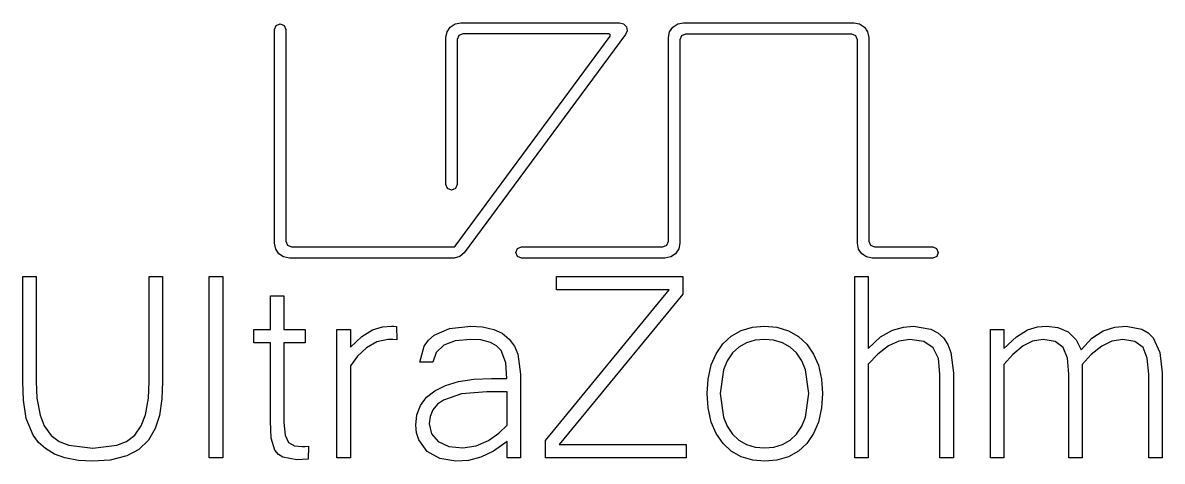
# Model space of a CAD drawing. Extents: x 43 to 147, y 20 to 60.
import ezdxf

# ---------------------------------------------------------------- set-up
doc = ezdxf.new("R2010")
doc.units = 0

msp = doc.modelspace()

# ---------------------------------------------------------------- linework, layer by layer
at = {"layer": 'Ebene 1', "color": 7}
for points in [[(82.479881, 38.540061), (67.58629, 38.540061), (67.064267, 38.64631), (66.638131, 38.934312), (66.350902, 39.36097), (66.2456, 39.883185), (66.2456, 59.222221), (66.39526, 59.583532), (66.756571, 59.733192), (66.756571, 59.733192), (67.11631, 59.582674), (67.265108, 59.222221), (67.265108, 40.082707), (67.414914, 39.722253), (67.776079, 39.574169), (82.479881, 39.574169), (82.586936, 39.630139), (96.592411, 58.60906), (96.604519, 58.750307), (96.482919, 58.823182), (83.277966, 58.823182), (82.916652, 58.673523), (82.766991, 58.312211), (82.766991, 45.202155), (82.618909, 44.840993), (82.258461, 44.691184), (82.258461, 44.691184), (81.897147, 44.840843), (81.747486, 45.202155), (81.747486, 58.492267), (81.852844, 59.014123), (82.140164, 59.440276), (82.566316, 59.727598), (83.088172, 59.832957), (97.444028, 59.832957), (97.809317, 59.748014), (98.067404, 59.475906), (98.132922, 59.106639), (97.984202, 58.762352), (83.402062, 39.026705), (82.995749, 38.679582), (82.479881, 38.540066), (82.479881, 38.540061)], [(125.76399, 38.540061), (120.3039, 38.540061), (119.781877, 38.64631), (119.355741, 38.934312), (119.068512, 39.36097), (118.96321, 39.883185), (118.96321, 58.304906), (118.814411, 58.66536), (118.45467, 58.815877), (103.40293, 58.815877), (103.043189, 58.66536), (102.89439, 58.304906), (102.89439, 39.895351), (102.796124, 39.378747), (102.507039, 38.939468), (102.07145, 38.644852), (101.55613, 38.540061), (88.570168, 38.540061), (88.208854, 38.68972), (88.059193, 39.051032), (88.059193, 39.051032), (88.208854, 39.412344), (88.570168, 39.562003), (101.36391, 39.562003), (101.725067, 39.710091), (101.87487, 40.070541), (101.87487, 58.492262), (101.976925, 59.005324), (102.267553, 59.440276), (102.702507, 59.730901), (103.21557, 59.832952), (118.64202, 59.832952), (119.155083, 59.730901), (119.590037, 59.440276), (119.880665, 59.005324), (119.98272, 58.492262), (119.98272, 40.080274), (120.132526, 39.719821), (120.49369, 39.571736), (125.76399, 39.571736), (126.123724, 39.421216), (126.27252, 39.060765), (126.27252, 39.060765), (126.127201, 38.694014), (125.76399, 38.540061), (125.76399, 38.540061)]]:
    msp.add_lwpolyline(points, dxfattribs=at)
at = {"layer": 'Ebene 1', "color": 255}
for points in [[(49.7972, 20.169437), (48.521165, 20.233807), (47.266676, 20.47602), (46.355402, 20.812828), (45.519643, 21.308173), (44.906346, 21.866779), (44.417405, 22.536936), (43.79694, 24.035784), (43.531722, 25.685491), (43.478192, 27.349796), (43.478192, 36.885489), (44.694789, 36.885489), (44.694789, 27.396027), (44.760798, 25.858767), (45.035437, 24.3448), (45.417973, 23.363129), (46.033047, 22.507738), (46.772886, 21.94735), (47.636523, 21.607456), (49.804499, 21.364136), (51.994375, 21.607456), (52.861151, 21.94634), (53.59785, 22.515037), (54.19766, 23.373611), (54.571129, 24.3521), (54.838919, 25.862939), (54.902043, 27.396027), (54.902043, 36.885489), (56.118641, 36.885489), (56.118641, 27.347363), (56.055252, 25.826311), (55.831524, 24.320468), (55.460366, 23.13507), (54.833914, 22.062463), (53.95978, 21.225749), (52.892224, 20.656076), (51.367382, 20.268573), (49.7972, 20.169437), (49.7972, 20.169437)], [(61.559266, 20.46872), (60.342668, 20.46872), (60.342668, 36.885489), (61.559266, 36.885489), (61.559266, 20.46872)], [(103.47835, 20.46872), (90.747877, 20.46872), (90.747877, 22.057597), (101.9211, 35.68349), (91.730882, 35.68349), (91.730882, 36.885489), (103.1669, 36.885489), (103.1669, 35.27958), (91.974208, 21.668286), (103.47835, 21.668286), (103.47835, 20.46872)], [(119.93405, 30.362093), (121.05819, 31.413233), (122.13366, 32.026398), (123.13127, 32.311081), (124.02912, 32.386511), (125.609939, 32.122357), (126.230975, 31.792165), (126.739095, 31.329896), (127.1343, 30.73555), (127.416589, 30.009127), (127.64242, 28.16005), (127.64242, 20.46872), (126.42582, 20.46872), (126.42582, 28.055423), (126.28226, 29.456944), (125.81509, 30.430222), (124.96834, 30.999589), (123.69091, 31.186945), (122.691992, 31.034699), (121.77841, 30.602978), (120.794521, 29.843291), (119.92675, 28.953272), (119.92675, 20.46872), (118.71015, 20.46872), (118.71015, 36.88549), (119.92675, 36.88549), (119.93405, 30.362093)], [(69.29926, 20.364093), (68.785855, 20.317863), (68.272451, 20.303263), (67.009623, 20.52225), (66.591018, 20.788269), (66.279665, 21.174347), (65.953616, 22.259552), (65.878186, 23.782732), (65.878186, 30.887663), (64.381771, 30.887663), (64.381771, 32.087227), (65.878186, 32.087227), (65.878186, 35.133588), (67.094784, 35.133588), (67.094784, 32.089661), (69.014574, 32.089661), (69.014574, 30.890095), (67.094784, 30.890095), (67.094784, 23.680538), (67.201844, 22.53207), (67.51816, 21.872674), (68.038863, 21.573391), (68.742057, 21.505261), (69.029174, 21.505261), (69.301691, 21.519861), (69.29926, 20.364093)], [(77.297171, 31.157747), (76.934624, 31.186947), (76.494218, 31.186947), (75.494174, 30.977692), (74.571993, 30.430224), (73.756873, 29.6662), (73.10721, 28.79025), (73.10721, 20.46872), (71.890612, 20.46872), (71.890612, 32.087227), (73.10721, 32.087227), (73.10721, 30.483752), (74.126719, 31.45703), (75.099997, 32.04343), (76.014879, 32.320814), (76.815403, 32.386514), (77.041688, 32.386514), (77.285004, 32.364614), (77.297171, 31.157747)], [(87.273274, 21.967569), (86.056674, 21.077019), (84.900907, 20.522251), (83.774338, 20.244866), (82.640468, 20.169436), (81.204884, 20.40059), (80.056419, 21.059986), (79.292397, 22.096527), (79.078703, 22.751473), (79.012571, 23.437217), (79.113043, 24.36627), (79.448304, 25.221706), (79.994551, 25.960478), (80.727981, 26.539541), (81.693046, 27.024963), (82.87284, 27.371694), (84.267365, 27.579732), (85.876619, 27.649078), (87.265973, 27.649078), (87.17594, 29.0579), (86.752569, 30.174736), (86.319578, 30.616154), (85.779294, 30.916861), (84.907764, 31.136625), (84.010362, 31.186945), (82.570513, 31.059811), (81.54066, 30.678408), (80.874032, 30.019248), (80.567385, 29.133329), (79.37269, 29.133329), (79.788767, 30.571347), (80.171993, 31.131591), (80.672012, 31.58599), (82.061977, 32.187597), (83.998195, 32.386511), (85.04967, 32.323667), (86.076142, 32.087227), (86.823513, 31.739733), (87.467924, 31.225876), (87.938947, 30.589973), (88.246549, 29.860854), (88.489866, 28.055423), (88.489866, 20.46872), (87.273274, 20.46872), (87.273274, 21.967569)], [(110.55895, 32.386511), (111.662876, 32.288583), (112.72449, 31.970434), (113.617513, 31.465937), (114.37176, 30.770869), (114.995788, 29.866906), (115.42534, 28.855944), (115.701813, 27.578681), (115.793971, 26.281623), (115.701813, 24.984566), (115.42534, 23.707303), (114.997723, 22.691116), (114.37664, 21.780212), (113.620663, 21.085704), (112.72693, 20.580647), (111.670226, 20.275248), (110.5845, 20.173448), (109.498774, 20.275248), (108.44207, 20.580647), (107.552142, 21.080573), (106.8021, 21.772913), (106.176929, 22.683758), (105.74366, 23.700004), (105.463511, 24.984359), (105.370127, 26.288923), (105.463511, 27.593488), (105.74366, 28.877843), (106.171866, 29.887602), (106.7948, 30.790334), (107.549887, 31.481175), (108.44207, 31.982601), (109.480218, 32.290904), (110.55895, 32.386511), (110.55895, 32.386511)], [(146.52158, 20.46872), (145.30498, 20.46872), (145.30498, 28.055423), (145.174802, 29.48675), (144.78427, 30.45212), (144.059184, 30.999589), (142.94721, 31.182079), (141.962123, 31.024815), (141.06392, 30.590813), (140.108538, 29.826487), (139.28769, 28.919207), (139.28769, 20.463854), (138.07109, 20.463854), (138.07109, 28.055423), (137.95916, 29.478842), (137.57228, 30.45212), (136.84232, 31.006888), (135.74739, 31.186945), (134.79414, 31.031516), (133.93223, 30.595679), (133.003933, 29.821863), (132.19492, 28.924074), (132.19492, 20.46872), (130.97833, 20.46872), (130.97833, 32.087227), (132.19492, 32.087227), (132.19492, 30.362093), (133.33609, 31.435131), (134.34831, 32.04343), (135.25588, 32.320814), (136.0783, 32.386514), (137.09049, 32.269727), (138.02486, 31.863377), (138.746126, 31.160952), (139.19036, 30.257468), (140.14904, 31.301308), (141.17828, 31.953405), (142.22942, 32.289186), (143.25623, 32.386516), (144.679344, 32.122362), (145.238293, 31.79217), (145.695505, 31.329901), (146.304714, 30.009132), (146.50697, 28.160055), (146.52158, 20.46872)], [(110.55895, 21.369003), (111.386964, 21.441052), (112.18433, 21.675585), (112.871594, 22.064447), (113.44716, 22.605066), (113.936341, 23.336103), (114.26958, 24.150145), (114.566429, 26.29379), (114.26958, 28.437434), (113.937267, 29.243921), (113.44716, 29.965482), (112.869312, 30.496862), (112.18433, 30.880363), (111.378783, 31.110256), (110.551655, 31.186887), (109.724527, 31.110256), (108.91898, 30.880363), (108.233998, 30.496862), (107.65615, 29.965482), (107.168254, 29.244312), (106.84103, 28.437434), (106.553929, 26.29379), (106.84103, 24.150145), (107.169336, 23.335795), (107.65615, 22.605066), (108.231716, 22.064447), (108.91898, 21.675585), (109.723651, 21.440376), (110.55895, 21.369003), (110.55895, 21.369003)], [(87.273274, 26.449514), (85.445946, 26.449514), (83.148402, 26.262158), (81.521201, 25.70009), (80.976988, 25.320174), (80.566882, 24.81409), (80.310929, 24.215095), (80.229172, 23.556445), (80.429459, 22.645238), (81.046725, 21.94567), (82.013311, 21.51317), (83.282831, 21.369003), (84.484828, 21.556358), (85.582198, 22.042998), (86.526284, 22.709693), (87.273274, 23.422619), (87.273274, 26.449514)]]:
    msp.add_lwpolyline(points, dxfattribs=at)

doc.saveas('drawing.dxf')
